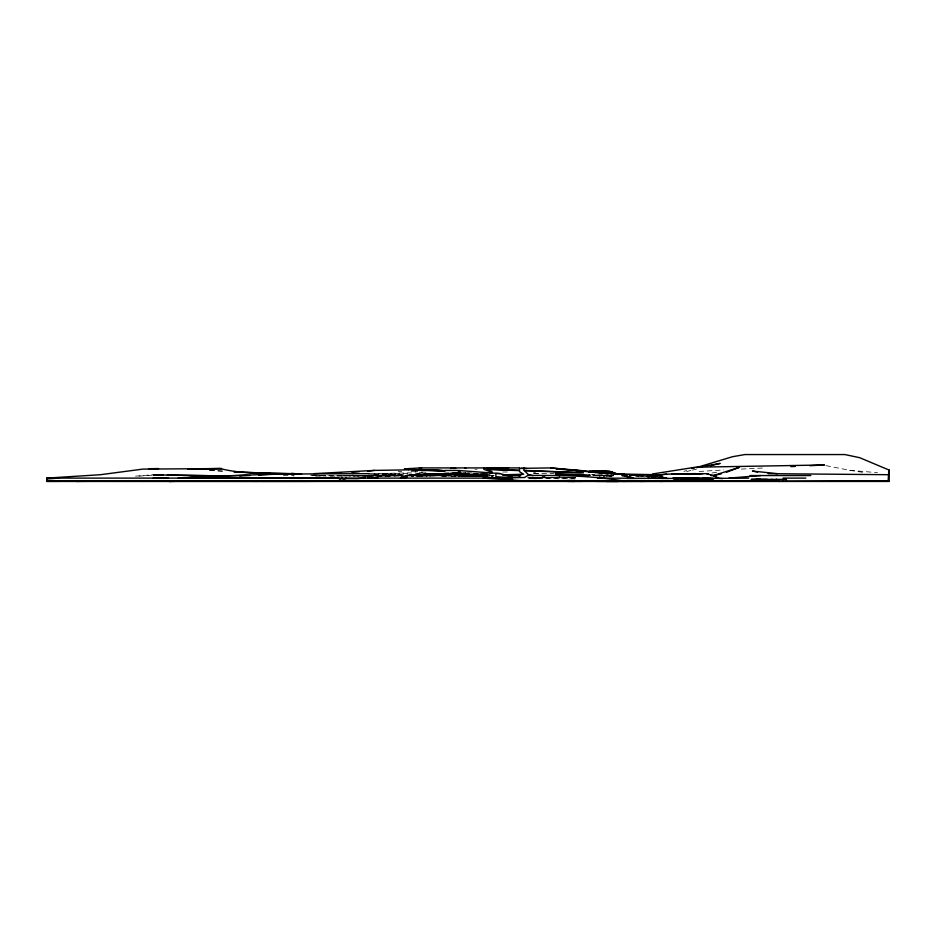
<?xml version="1.0" encoding="UTF-8"?>
<svg xmlns="http://www.w3.org/2000/svg" width="936" height="936" viewBox="0 0 936 936"><rect width="100%" height="100%" fill="white"/><g stroke="black" fill="none" stroke-linecap="round" stroke-linejoin="round"><path stroke-width="0.7" stroke-dasharray="4.68 3.51" d="M611.255 476.19L612.542 475.195M412.706 475.558L423.025 475.558M435.696 474.224L434.947 475.114L428.243 475.43M382.929 475.582L370.867 474.786M454.697 476.26L463.472 475.991L462.922 476.202M450.988 476.248L461.799 475.745M398.303 475.032L388.089 474.997L414.706 475.511L419.188 474.002L409.968 474.833L385.854 473.967L367.193 475.476L337.217 476.085M545.863 477.138L544.822 477.828L546.086 477.407M544.319 477.301L542.166 478.109M491.248 476.178L492.874 476.19M416.953 474.201L412.074 474.938L413.256 475.406M492.09 476.143L492.874 476.108M349.514 476.389L353.094 474.868M414.227 475.207L410.331 475.558L416.298 474.376L414.66 474.903M539.943 478.109L543.734 477.629M364.946 476.225L366.058 475.874L352.264 476.178M683.842 471.37L686.626 470.527M480.648 476.588L454.498 472.774L435.158 475.558L431.636 474.517L454.498 473.394L417.199 474.283L411.863 475.195L450.696 472.621M605.861 475.558L603.182 476.108L612.823 475.827M398.958 475.266L391.973 476.33M406.762 475.687L413.092 474.844M459.904 474.938L457.61 475.558L476.482 476.213M572.972 477.372L571.966 477.617M435.708 474.213L441.453 475.558L421.34 476.202M540.014 477.465L537.416 478.109L541.254 477.29M686.673 471.51L690.862 470.492M692.254 470.153L696.442 469.135M599.309 476.225L602.386 475.605M414.952 474.61L416.731 474.306M408.775 475.394L412.027 475.149L408.178 475.582L412.027 475.149M455.844 475.593L454.908 475.558M485.971 476.307L464.56 475.348L461.963 474.142L462.571 473.499M595.109 475.558L602.515 474.985M551.456 477.325L530.642 477.84M536.843 478.109L540.493 477.629L528.899 478.062M440.996 475.488C452.006 471.019 463.823 472.715 474.704 476.248M538.773 478.109L539.698 477.945M423.891 475.5L423.505 474.376L414.192 475.558L428.395 474.049L437.72 474.283C436.41 472.446 398.619 477.185 428.395 474.049L420.463 475.558M412.355 475.184L408.061 475.558L413.022 475.067M419.948 474.716L407.686 475.476M439.276 474.493L433.579 474.61L456.335 474.061L416.169 474.552M411.711 475.219L416.894 474.353M712.015 473.008L718.801 471.908M533.497 478.109L537.732 477.442M559.295 476.763L559.962 476.681M429.671 476.19L441.347 475.757A33.415 29.987 -90 0 0 442.81 475.593C446.647 473.909 459.553 475.289 443.886 475.406C452.146 472.926 461.53 471.838 469.708 475.254L465.73 473.873M539.23 477.758L542.845 477.22M414.192 475.558L418.731 474.915M605.346 475.582L602.293 475.593L603.849 475.558M540.938 477.43L535.766 478.109L541.172 477.348M600.093 475.43L602.433 475.137L599.321 475.546M311.419 475.078L319.901 475.816L399.356 475.558M428.395 474.049L423.095 474.646L422.452 475.476L449.491 476.237M418.603 473.967L462.197 473.967L479.7 476.073L467.579 475.933L491.353 475.979L459.284 475.71M408.517 475.523L409.968 474.833M135.544 476.155L152.065 474.786M138.984 476.155L152.369 475.149M597.051 475.558L602.023 475.055L594.886 475.558M699.145 471.475L723.82 469.93M374.295 473.651L408.353 472.867L438.165 474.084M474.973 469.322L477.079 469.147M535.532 472.692L533.567 472.762M459.143 475.699L459.81 475.874M466.549 475.921L476.67 475.383L466.385 475.921M370.937 475.558L367.193 475.476L395.905 474.388L361.39 475.628L376.05 475.219L391.751 476.19M416.415 474.353L448.66 474.037L418.603 474.283M595.694 475.687L597.542 475.558M315.678 476.225L325.634 475.558M348.087 475.558L342.073 475.558M415.315 475.453L411.863 475.558M457.365 472.668L438.61 474.084M399.04 475.675L398.139 475.734L399.883 475.769M476.67 475.383L467.122 475.933L467.719 475.944M413.607 475.558L417.503 475.406L409.968 475.02L415.444 475.16M741.324 469.076L763.191 468M365.028 475.43L376.237 474.903L364.56 475.441L370.106 475.195M608.026 476.085L606.142 476.155M365.461 475.558L345.934 475.933M433.579 474.61L456.335 474.061M575.359 477.442L570.656 477.617L571.873 477.886M572.563 477.886L574.224 477.84M367.31 476.202L398.642 475.371M446.355 474.154L445.524 474.213M398.911 475.839L391.868 476.05M464.946 475.839L464.256 475.827L477.138 475.43L477.676 476.167L463.987 475.839M398.139 471.65L401.696 471.568M448.636 474.084L452.252 473.979M421.726 475.558L423.283 475.511L422.405 474.54L420.521 474.622M464.303 475.839L477.208 475.453M535.018 477.571L533.462 477.489M421.621 475.558L423.283 475.511M362.677 476.202L387.024 475.558L353.41 476.19M556.967 477.489L544.167 477.5M283.351 475.687L293.904 475.301L293.904 476.213M442.049 476.143L493.88 475.921M414.274 475.558L416.239 475.558M368.854 475.336L385.258 476.061M485.222 473.85L408.166 475.406L488.416 473.862M422.779 476.096L426.851 475.862L414.964 475.909L430.63 475.862M467.181 475.944L477.138 475.43L474.821 475.394M596.302 475.558L598.186 475.523M598.525 475.558L599.613 475.535M393.962 475.558L398.315 475.476M487.434 474.061L482.637 474.353M429.624 475.359L460.231 474.716M487.036 474.26L452.065 474.926M530.887 477.968L528.77 477.957M330.466 476.202L342.085 476.026M408.529 475.301L487.258 473.932M402.363 475.582L395.413 475.699L399.461 475.792M406.364 475.687L429.764 475.312M560.348 477.149L559.201 477.032M357.002 475.734L363.074 475.652M595.249 475.16L600.994 475.067M464.63 474.727L488.393 474.423M368.936 476.178L400.678 475.769M428.454 475.558L423.013 475.582M423.751 475.558L427.869 475.511L421.96 475.558M473.791 476.096L482.286 476.167M408.4 475.546L418.427 475.465M534.795 477.968L529.308 477.968M413.747 475.909L409.43 475.792M596.384 475.219L612.846 475.172M312.975 474.973L323.025 475.675L363.507 475.535L358.874 475.558L359.342 476.342M567.661 477.418L560.173 476.939M530.548 478.05L534.912 478.027M575.698 478.039L543.699 478.003M357.704 475.558L363.507 475.535M394.676 475.558L398.081 475.558M595.273 475.488L606.446 475.441L595.67 475.558M595.284 475.862L613.688 475.792M554.369 477.652L566.221 477.664M380.823 475.558L402.386 474.95M442.88 475.558L438.481 474.33L447.993 475.558L435.954 475.57M609.055 475.769L612.261 475.757M559.751 477.173L562.36 477.161M502.714 471.978L508.178 471.978L508.178 472.703M370.246 473.651L410.565 473.651M533.66 473.651L553.901 473.651M475.195 475.453L483.35 476.202L480.8 475.921M405.791 475.558L482.122 475.558M592.71 475.558L612.869 475.558M606.048 475.617L612.565 475.617M474.844 476.131L476.085 476.143M564.057 477.383L574.283 477.418M529.905 477.652L577.863 477.652M530.256 477.933L574.891 477.933M528.559 478.109L576.775 478.109M413.361 475.558L417.947 475.558M416.953 474.061L416.894 475.453A18.65 4.434 90 0 0 417.245 475.605L420.697 475.652L408.049 475.956M607.581 475.488L613.279 475.5M608.505 475.523L613.618 475.535M610.775 475.804L595.799 475.757M408.225 475.546L409.5 475.558M548.297 477.407L559.81 476.974M414.706 475.511L417.585 475.523M380.987 476.167L396.057 475.921M593.447 475.324L608.681 475.558M470.001 476.026L474.154 476.167M570.118 477.383L575.289 477.418M529.472 477.36L531.414 477.383M606.037 475.02L611.851 475.067M596.829 475.441L601.649 475.5M411.606 475.535L413.115 475.558L410.413 475.511M445.536 475.465L447.572 475.558M596.138 475.406L598.9 475.453M444.881 475.406L452.965 475.558M443.524 474.166L446.355 474.236M473.476 476.096L478.296 476.19M474.856 475.909L479.337 476.061M529.565 477.793L530.443 477.816M531.636 477.863L533.04 477.91M535.029 477.992L536.667 478.05M538.668 478.109L527.448 477.758M595.015 474.716L592.102 474.587M534.655 477.968L535.439 478.003M475.324 475.921L476.061 475.956M367.193 475.476L369.451 475.558M533.848 473.651L540.154 473.897M455.504 475.558L471.241 476.19M594.126 474.821L591.681 474.61M417.245 475.605L419.515 475.71L418.123 475.64M484.485 476.225L471.51 475.628L485.257 476.319L471.089 475.593L484.076 476.319M489.996 474.704L475.02 473.873M468.246 476.026L470.141 476.131M222.464 471.054L207.956 470.328L222.382 471.159M421.235 476.307L410.951 476.073L418.24 476.284M569.322 477.407L573.686 477.641M441.441 475.558C426.664 473.885 444.144 474.201 446.484 475.511M462.068 474.002L476.904 475.979L454.498 472.774L437.814 474.587L440.4 475.102M426.055 472.235L415.069 471.475M463.437 473.242L455.656 472.657M486.977 476.237L476.143 475.371M470.703 475.558L482.917 476.401L469.439 475.43L474.622 476.213L468.562 474.926M417.199 474.283L435.158 475.558M382.028 476.014L371.791 475.277L380.531 475.944M461.448 474.061L464.724 474.318L463.671 474.119M604.246 475.78L603.416 475.628M326.196 476.12L322.733 475.745M825.915 465.637L849.818 470.328L877.453 472.668M494.056 475.593L463.297 472.727M411.103 471.51L422.616 472.505M310.202 474.961L320.206 475.839M459.131 476.213L458.745 476.213M471.65 472.972L467.813 472.762L468.842 475.839M601.883 475.09L611.559 476.155M600.152 475.043L610.962 476.143M475.734 475.897L476.482 475.979L469.767 475.02L475.734 475.897L472.13 475.394M469.872 475.312L475.453 476.225M412.203 475.301L409.968 475.055L412.39 475.324M567.965 477.372L574.751 478.109M463.144 473.733L454.498 472.774L461.963 474.142M462.899 472.68L465.321 472.949M434.491 473.967L436.258 474.178L434.643 473.967M610.483 475.043L612.928 475.359M447.139 475.546L436.749 474.224L443.559 475.184L440.446 474.622M849.818 470.328L865.297 472.738M611.278 474.997L612.238 475.149M464.724 474.154L472.294 475.418M466.491 474.423L469.088 474.985M471.802 475.851L473.148 476.143M462.115 476.026L454.545 473.23L464.818 476.681C463.858 477.29 453.293 474.037 458.406 473.394L460.524 475.09L458.055 475.055L461.717 476.377M384.556 475.558L388.229 476.436M387.726 475.558L390.277 476.225M473.885 476.564L463.846 473.499L471.674 476.061M566.21 477.383L569.24 477.255M375.64 475.558L376.939 476.155M463.846 474.915L464.56 475.348M465.274 472.586L466.081 475.827M460.219 472.657A18.392 16.579 90 0 1 461.155 472.75M447.022 475.231L443.442 475.769A34.269 32.128 -90 0 1 441.827 475.851L448.414 475.968L447.022 475.231M425.892 473.967L424.371 474.189L425.903 473.967M425.704 474.435L421.071 474.833L419.784 474.166L425.704 474.435"/><path stroke-width="1.4" d="M888.182 480.367L888.814 469.942L859.657 457.681L844.88 454.557L744.916 454.557L732.537 456.709L696.361 467.602M342.307 477.594L338.68 480.648L336.281 481.174L322.195 481.221M681.677 480.554L680.179 481.104L678.144 480.449M558.535 480.472L553.188 481.256L538.914 480.648M507.757 474.669L523.669 474.236L519.527 471.685L519.527 470.621L489.083 469.544L489.083 470.352L491.973 471.51L491.973 473.206M536.41 480.566L527.225 480.648M648.987 480.577L645.313 480.87M566.923 481.045L567.742 480.554M508.786 480.648C470.983 480.566 432.058 481.783 393.822 480.753L342.553 481.209M636.386 480.648L586.802 480.683M648.835 476.869L650.543 475.558L657.587 475.453M668.83 480.554L637.685 481.162L651.854 480.975M574.142 480.425L538.75 481.081M688.007 473.651L686.743 473.651M651.901 480.788L651.187 481.198L662.676 481.198M662.63 481.443L642.365 480.659M453.913 467.918L450.52 468.515M726.371 472.317L739.498 467.286L713.466 475.558L710.705 475.558M181.303 478.109L200.842 476.81L200.842 477.524L182.812 477.524M178.729 478.109L204.785 476.705M345.969 478.589L339.99 481.209L184.591 481.233M538.352 480.648L487.82 481.092M658.324 480.659L655.294 480.648M677.371 480.531L671.615 481.01M656.569 475.453C671.077 472.387 686.053 475.675 700.959 473.651M659.412 474.95L666.549 474.154M518.392 480.648L517.678 480.765L518.38 480.648M573.487 480.683L568.456 480.566M710.401 465.765L720.158 463.402L697.32 467.45M621.761 480.683L610.962 480.94M659.424 480.648L645.36 480.917M721.176 473.885L713.466 475.558L706.446 473.651M592.371 471.194L606.551 471.241M606.458 480.765L522.475 481.198L514.858 480.589M656.428 480.753L690.136 481.233M691.599 468.468L694.465 467.953M671.814 474.002L707.99 473.651M652.486 473.979L695.413 467.216L824.44 464.97L809.862 465.695M537.463 480.741L543.488 480.788M643.851 480.835L637.135 480.648M703.03 473.651L701.356 473.651M666.912 480.94L580.507 481.291L575.347 480.601M650.333 476.307L647.572 476.88M411.419 469.755L438.387 469.977L445.29 470.796L416.976 469.72L374.482 470.399L367.555 471.241M495.238 480.73L462.501 480.905M338.692 477.781L198.537 478.039M664.069 480.648L661.331 480.648M704.82 478.109L702.058 478.284L713.524 478.904M607.99 480.636L602.339 481.01M650.836 480.648L626.898 480.577M642.938 481.443L648.121 480.975M641.827 480.94L528.77 481.022M302.925 480.648L141.301 481.326M504.282 475.219L515.549 475.418L502.258 474.716L520.861 475.43L518.392 477.161L489.083 478.109M642.927 480.94L663.179 480.648M494.266 467.918L486.065 468.456M728.992 478.109L760.769 475.558M453.82 468.456L455.703 468.316M490.207 468.456L495.296 468.058M696.033 473.651L691.423 473.663M301.603 474.107C274.529 472.282 246.601 475.336 220.135 468.562L142.775 469.111L100.468 474.704L46.8 478.109L46.8 481.443L889.2 481.443L889.2 470.083M46.8 478.963L58.91 478.109M691.271 478.507L748.648 478.156M419.305 467.988L421.656 467.918M52.545 478.085L46.8 478.109L496.77 478.109L524.616 477.5L527.705 475.511C560.453 475.242 593.237 475.628 625.681 481.408L631.765 481.396M503.849 467.918L501.52 467.918M337.791 473.113L340.657 472.937M351.971 472.224L359.12 471.767M725.985 481.233L683.678 480.507M508.693 467.918L496.934 468.07M700.116 473.651L691.435 474.096M669.497 481.209L707.803 481.081M410.272 468.562L404.422 468.877L405.019 469.334M314.005 473.651L374.482 470.399M689.703 480.847L700.83 480.882M239.698 475.979L249.865 475.465M258.57 475.032L274.669 474.224M277.454 474.084L369.369 473.651M676.283 480.788L676.997 480.765M146.32 481.127L166.947 480.765L46.8 481.244L50.801 481.315M790.897 466.631L795.272 466.409M392.64 481.104L399.508 480.835M696.712 473.721L698.513 473.651M214.999 476.389L218.486 476.248L212.273 476.471M214.356 476.436L223.774 476.05M286.17 473.651L207.558 476.623L208.974 476.588M450.707 480.648L303.627 481.385M601.193 481.045L424.113 481.221M194.969 477.079L204.785 476.693M206.458 476.81L222.288 476.857M178.168 478.109L193.19 477.746M201.31 480.893L169.24 481.432L183.585 480.999M677.804 478.776L673.159 478.436M213.548 476.506L223.926 476.19M192.945 477.185L216.356 476.342M502.62 481.01L528.758 481.022M377.84 477.828L367.801 477.828M724.359 481.162L700.772 481.034M246.975 475.219L226.734 475.851M631.765 481.385L672.75 481.315L657.329 481.221M690.791 481.221L707.756 481.151M597.46 478.074L697.261 478.542M689.329 478.448L697.086 478.542M365.204 477.828L357.4 478.659L345.922 478.589L345.922 477.781M680.928 478.776L682.414 478.741M666.385 480.765L662.548 480.706M763.051 481.244L889.2 480.718M392.476 480.987L362.501 480.671M458.663 480.8L423.049 480.648M641.698 480.94L643.629 480.917M652.322 480.788L652.93 480.706M657.095 475.09L654.007 475.125L657.739 475.242M371.674 481.233L340.002 481.209M649.537 481.034L776.272 480.811L779.208 481.443L771.463 479.372M148.508 468.702L158.617 468.562M179.045 478.085L198.654 477.758M53.878 481.291L201.93 480.741M89.248 481.233L76.12 481.373L101.568 481.233M416.543 480.648L375.523 481.198M400.877 477.641L406.048 477.594M105.323 481.233L107.394 481.209M258.336 481.326L252.673 481.35M168.562 478.109L153.118 478.109M46.8 481.221L138.399 481.151M400.432 477.337L407.359 477.29M184.813 481.198L244.471 481.315M674.645 478.226L673.557 478.226L681.689 478.401M98.128 481.303L149.573 481.291M485.41 481.092L451.199 480.648M595.834 481.385L625.681 481.408M401.567 476.997L407.359 476.974M110.097 481.303L46.8 481.315L145.911 480.928L94.735 481.315M183.865 481.268L155.622 481.303M276.693 481.326L261.074 481.326M300.21 474.096L246.928 472.528M636.995 475.137L638.317 475.125L634.795 475.102M688.931 478.694L687.398 478.694L698.01 478.67M59.565 481.338L46.8 481.338M399.473 480.835L404.457 480.858M303.018 481.385L122.71 481.315M567.731 481.35L582.098 481.385M519.96 467.918L420.404 467.918L408.517 468.667L408.517 469.72M616.18 473.651L550.637 467.918L520.978 468.363L526.722 468.48M444.752 470.469L458.207 470.469L500.233 473.593L512.858 477.301M768.07 473.651L888.592 474.704M889.2 473.651L888.826 469.954M750.005 475.558L810.833 475.558M672.984 478.109L693.822 478.191M783.034 478.109L805.837 478.109M751.292 479.372L786.345 479.372L786.345 481.443M554.299 480.87L551.608 480.847M110.46 481.326L120.686 481.326M77.15 481.303L92.126 481.315M652.216 480.975L657.318 481.221M588.955 471.674L599.859 471.685L603.966 473.171M709.09 481.139L729.495 481.256L723.739 481.221M95.566 481.244L97.321 481.244M244.834 481.315L247.572 481.326M278.004 481.326L315.104 481.279M589.54 471.159L608.657 471.065L617.76 474.072M634.795 475.067L636.293 475.067M680.273 478.308L681.057 478.319M124.429 481.315L126.617 481.326M673.85 478.179L681.268 478.319M64.947 481.279L76.752 481.279M458.16 471.1L460.173 471.124M683.549 478.401L685.632 478.436M682.426 478.46L674.891 478.39L687.188 478.518L686.591 478.483M690.429 478.717L686.369 478.354M680.87 478.448L683.479 478.425M705.405 478.109L713.419 478.542L696.08 478.319L702.819 478.741M696.431 478.518L694.091 478.53M336.293 481.233L342.248 481.303M542.389 476.085L544.904 476.12M673.475 478.12L680.437 478.179M622.171 474.868L627.752 474.692L622.697 474.505M692.582 478.436L677.137 478.214L685.386 478.448M751.421 479.396L760.488 479.372M688.72 478.764L681.232 478.577L696.595 478.729M617.573 481.396L608.072 481.396M162.981 475.02L152.907 474.868L227.67 475.956L167.298 475.078M574.587 481.443L520.58 480.648L483.058 478.109M692.582 478.46L694.407 478.483M696.466 478.729L702.468 478.787M615.408 473.909L662.056 474.809M718.357 481.233L663.367 481.198M646.413 480.835L644.6 480.566M607.909 481.396L606.797 481.396L620.112 480.776L624.23 481.443M755.867 479.372L767.192 479.372M640.587 480.648L641.991 480.683M648.671 481.256L665.835 481.233M622.709 474.973L625.517 475.032M695.542 478.764L690.417 478.565M659.845 480.858L654.381 480.636M633.052 480.847L611.723 480.636M565.438 480.811L562.747 480.577M567.029 480.975L560.828 480.964M698.01 478.764L694.559 478.67L700.105 478.764M422.276 481.186L407.956 480.695M500.233 473.593L495.869 473.476L495.869 476.716L507.335 477.418M682.496 478.741L672.937 478.507M760.769 481.256L716.695 481.081L695.577 478.343M537.592 481.139L526.43 480.695M415.502 469.919L443.301 471.334M715.221 478.109L722.533 478.612M672.68 480.695L707.803 481.116M685.012 478.682L684.228 478.647L686.217 478.694L685.421 478.659M688.954 478.764L688.042 478.729L689.107 478.752M499.988 477.98L512.694 479.361L495.764 478.109M577.828 470.597L580.566 470.714L556.3 469.03L558.815 469.369M674.341 478.589L675.991 478.659L673.159 478.53M722.428 481.256L712.191 480.648L698.01 478.308M461.191 480.8L462.01 480.835M346.425 480.706L347.045 480.741M694.957 478.425L685.491 478.331M680.87 478.471L681.49 478.507M234.07 471.639L270.329 473.452M659.962 477.149L663.086 477.325L660.605 477.044M233.93 471.802L241.149 472.2M616.777 474.154L610.939 471.568L601.497 471.51L605.159 473.066M634.643 475.266L643.032 475.874M719.375 481.139L679.442 480.636M568.351 470.118L572.341 470.363M599.496 472.715L606.388 473.148M599.227 472.82L604.785 473.171M611.524 473.604L615.069 474.061M685.257 480.648L688.042 480.835M588.545 471.966L592.652 472.259M651.339 476.564L654.428 476.787M643.512 475.921L635.053 475.43L638.902 475.546L636.012 475.558M647.115 476.213L655.656 476.927M660.453 477.325L666.631 477.863M573.604 470.246L608.189 473.791L603.615 472.657L594.711 472.341L595.869 472.493M291.634 473.347L300.117 474.084M659.377 476.927L644.448 475.991M550.637 467.918L578.413 470.726L580.987 472.551L523.961 470.41L523.961 467.918M777.465 473.651L752.45 471.077L757.622 472.107M640.259 481.034L637.346 481.256L642.026 481.443M614.683 473.873L612.893 472.844L608.774 472.645L611.36 473.885M698.01 478.319L681.817 478.109M704.75 480.648L705.697 480.648M614.496 473.639L617.046 474.061M633.438 480.718L637.346 480.987L636.819 480.648M621.832 474.493L624.148 474.915M693.892 473.651L695.471 473.651M500.339 480.613L501.93 481.022M618.357 481.396L577.886 481.221L574.388 480.414M683.549 474.107L682.285 473.651M718.649 478.109L713.454 475.558L717.374 478.109M464.935 467.918L466.023 468.456M580.484 470.937L583.467 472.914L524.441 470.691L528.091 474.376L533.029 475.64M610.939 471.568L612.893 472.844M776.295 479.372L779.431 481.443L776.587 479.372M487.001 467.918L487.165 469.158L519.527 470.211L519.527 467.918M783.21 479.372L783.21 481.443M620.685 474.084L624.195 474.224L625.47 474.926L625.47 475.944L633.227 477.898L622.136 475.734L622.136 474.634L620.872 473.99L610.518 473.417M489.996 473.183L489.996 471.604L483.807 469.275L483.807 467.918M531.075 481.022L527.53 480.87C521.633 481.443 535.883 481.291 531.075 481.022M652.626 475.558L650.894 475.511L652.626 475.558M587.878 475.687L560.465 474.646L555.446 474.037L555.446 473.429L590.23 475.172L587.878 475.687M190.453 468.831L187.762 469.03L221.528 468.562L190.453 468.831M629.46 474.868L635.006 474.926L629.46 474.868"/></g></svg>
